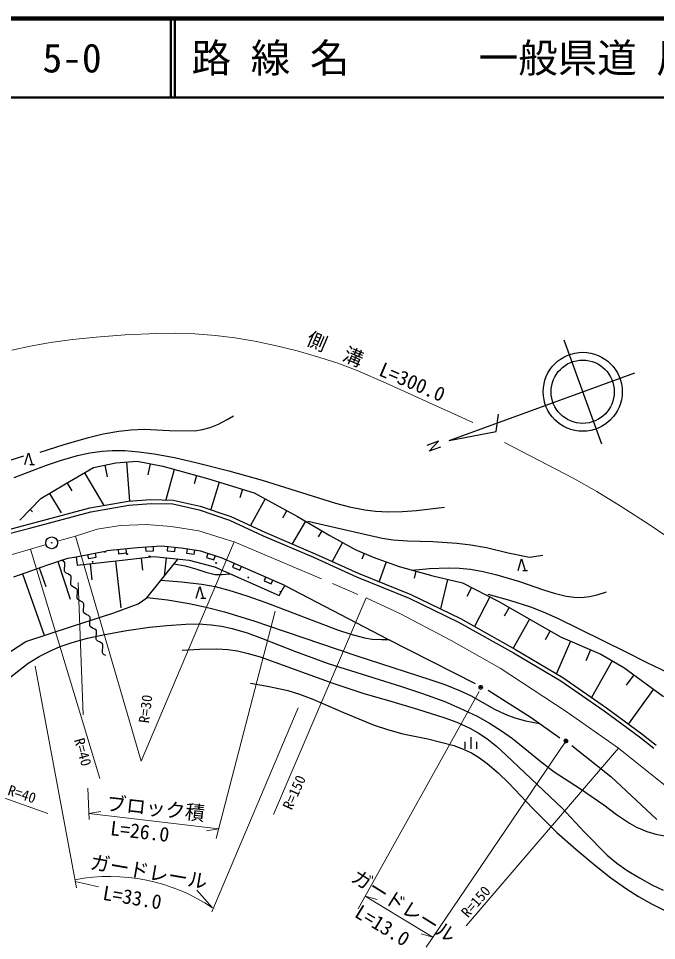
# Model space of a CAD drawing. Units: millimetres, scale not verified. Extents: x 40000 to 680000, y 20000 to 380000.
# Drawn here: x 158469 to 239244, y 263329 to 380000 of the extents above; entities that cross this region are included whole.
import ezdxf
from ezdxf.enums import TextEntityAlignment as Align

# ---------------------------------------------------------------- set-up
doc = ezdxf.new("R2010")
doc.units = ezdxf.units.MM
doc.header["$LTSCALE"] = 1000
doc.linetypes.add('CHAIN', pattern=[18.5, 12, -1.5, 3.5, -1.5])
for name, color, linetype, lineweight in [('M-BGD', 7, 'Continuous', 25), ('M-BMK', 2, 'CHAIN', 13), ('M-BMK-SRVR', 3, 'Continuous', 25), ('M-STR-HTXT', 7, 'Continuous', 13), ('M-TTL', 2, 'Continuous', 140), ('M-TTL-LINE', 7, 'Continuous', 50)]:
    doc.layers.add(name, color=color, linetype=linetype, lineweight=lineweight)
doc.layers.add('M-TTL-TXT', color=7, linetype='Continuous')
doc.styles.add('ＭＳ ゴシック', font='')
doc.styles.get('ＭＳ ゴシック').set_extended_font_data('MS Gothic')

msp = doc.modelspace()

# ---------------------------------------------------------------- linework, layer by layer
at = {"layer": 'M-BGD'}
for p, q in [((159296, 323555), (159746, 325055)), ((159746, 325055), (160196, 323555)), ((159896, 323555), (160496, 323555)), ((164430, 321122), (167964, 323184)), ((167964, 323184), (170811, 323773)), ((169388, 323478), (169692, 322009)), ((170811, 323773), (173510, 323969)), ((172161, 323871), (172520, 318932)), ((173510, 323969), (176750, 323331)), ((175130, 323650), (174858, 322269)), ((176750, 323331), (182418, 321798)), ((166852, 322529), (169288, 318388)), ((178167, 322948), (177121, 319081)), ((181001, 322181), (180713, 321116)), ((161289, 319257), (164430, 321122)), ((164627, 321220), (165210, 320228)), ((182418, 321798), (188308, 319982)), ((183891, 321344), (182813, 317850)), ((162402, 319912), (163860, 317433)), ((186835, 320436), (186499, 319347)), ((188308, 319982), (193805, 316988)), ((158639, 316509), (161289, 319257)), ((167507, 318079), (172365, 318921)), ((172365, 318921), (175246, 319114)), ((172425, 318424), (175259, 318614)), ((175246, 319114), (178066, 319064)), ((175259, 318614), (178007, 318565)), ((178007, 318565), (181345, 317829)), ((178066, 319064), (181481, 318311)), ((189682, 319234), (187830, 315833)), ((159780, 316011), (167507, 318079)), ((159909, 315528), (167615, 317590)), ((159964, 317883), (160264, 317594)), ((167615, 317590), (172425, 318424)), ((181345, 317829), (185173, 316504)), ((181481, 318311), (185360, 316968)), ((192431, 317737), (191910, 316780)), ((185173, 316504), (189443, 314540)), ((185360, 316968), (189646, 314998)), ((194823, 316387), (193125, 313509)), ((193805, 316988), (197879, 314583)), ((153940, 314458), (159780, 316011)), ((154075, 313977), (159909, 315528)), ((196860, 315185), (196397, 314401)), ((189443, 314540), (195811, 311817)), ((189646, 314998), (196012, 312274)), ((197879, 314583), (201111, 312798)), ((173504, 313019), (169675, 312627)), ((171092, 312772), (171143, 312274)), ((172138, 312376), (172087, 312874)), ((176596, 313215), (173504, 313019)), ((174551, 313086), (174582, 312587)), ((175580, 312650), (175549, 313149)), ((179050, 312970), (176596, 313215)), ((177325, 313143), (177276, 312645)), ((178271, 312546), (178320, 313043)), ((181553, 312577), (179050, 312970)), ((179808, 312851), (179730, 312357)), ((180718, 312202), (180795, 312696)), ((199495, 313691), (198175, 311300)), ((201111, 312798), (203369, 311817)), ((162179, 310878), (164731, 311713)), ((164731, 311713), (165762, 311860)), ((165762, 311860), (169675, 312627)), ((165762, 311860), (165909, 310829)), ((167228, 312147), (167324, 311656)), ((167324, 311656), (168305, 311849)), ((168305, 311849), (168209, 312339)), ((171143, 312274), (172138, 312376)), ((171602, 311467), (175627, 311909)), ((174007, 311729), (174177, 310203)), ((174582, 312587), (175580, 312650)), ((174725, 306700), (178679, 311607)), ((175627, 311909), (180093, 311467)), ((177153, 311758), (176922, 309427)), ((177276, 312645), (178271, 312546)), ((179730, 312357), (180718, 312202)), ((184253, 311694), (181553, 312577)), ((182428, 312291), (182272, 311816)), ((182272, 311816), (183222, 311505)), ((183222, 311505), (183378, 311980)), ((192204, 308258), (184253, 311694)), ((195811, 311817), (201259, 309363)), ((196012, 312274), (201455, 309823)), ((202240, 312307), (201931, 311595)), ((203369, 311817), (206657, 310639)), ((221715, 310136), (222165, 311636)), ((222165, 311636), (222615, 310136)), ((157891, 309345), (162179, 310878)), ((161107, 310495), (161948, 308141)), ((163455, 311295), (165015, 306525)), ((164130, 311337), (163912, 311445)), ((164279, 311197), (164130, 311337)), ((164327, 311093), (164279, 311197)), ((164288, 310278), (164339, 310889)), ((164339, 310889), (164327, 311093)), ((165909, 310829), (171602, 311467)), ((167529, 311009), (167754, 308979)), ((170768, 311369), (171427, 305442)), ((180093, 311467), (183271, 310614)), ((183271, 310614), (191467, 306982)), ((185781, 311033), (185583, 310574)), ((185583, 310574), (186501, 310178)), ((186501, 310178), (186699, 310637)), ((205013, 311228), (204124, 308746)), ((206657, 310639), (210928, 309461)), ((158963, 309728), (161745, 301948)), ((164299, 310074), (164288, 310278)), ((164347, 309971), (164299, 310074)), ((164496, 309831), (164347, 309971)), ((164714, 309722), (164496, 309831)), ((164932, 309614), (164714, 309722)), ((165081, 309474), (164932, 309614)), ((165129, 309371), (165081, 309474)), ((165141, 309167), (165129, 309371)), ((189757, 309316), (189559, 308857)), ((201259, 309363), (207940, 306669)), ((201455, 309823), (208143, 307126)), ((208793, 310050), (208555, 309190)), ((210928, 309461), (214658, 308577)), ((222315, 310136), (222915, 310136)), ((165090, 308556), (165141, 309167)), ((165101, 308352), (165090, 308556)), ((165149, 308248), (165101, 308352)), ((165298, 308108), (165149, 308248)), ((165516, 308000), (165298, 308108)), ((180970, 306636), (181420, 308136)), ((181420, 308136), (181870, 306636)), ((189559, 308857), (190477, 308460)), ((190477, 308460), (190675, 308919)), ((191467, 306982), (192204, 308258)), ((192204, 308258), (205246, 301483)), ((212793, 309019), (211909, 305288)), ((214658, 308577), (219271, 306221)), ((165734, 307892), (165516, 308000)), ((165883, 307752), (165734, 307892)), ((165931, 307648), (165883, 307752)), ((165892, 306833), (165943, 307444)), ((165943, 307444), (165931, 307648)), ((208143, 307126), (214405, 304070)), ((215811, 307988), (215246, 306882)), ((165903, 306629), (165892, 306833)), ((165951, 306526), (165903, 306629)), ((166100, 306386), (165951, 306526)), ((166318, 306278), (166100, 306386)), ((166536, 306169), (166318, 306278)), ((166685, 306029), (166536, 306169)), ((166733, 305926), (166685, 306029)), ((166694, 305111), (166745, 305722)), ((166745, 305722), (166733, 305926)), ((170553, 304786), (173645, 305915)), ((173645, 305915), (174725, 306700)), ((181570, 306636), (182170, 306636)), ((207940, 306669), (214173, 303626)), ((218118, 306810), (216205, 303064)), ((219271, 306221), (227069, 301755)), ((165203, 303068), (170553, 304786)), ((166705, 304907), (166694, 305111)), ((166753, 304803), (166705, 304907)), ((166902, 304663), (166753, 304803)), ((167120, 304555), (166902, 304663)), ((167338, 304447), (167120, 304555)), ((220571, 305477), (219939, 304374)), ((167487, 304307), (167338, 304447)), ((167535, 304203), (167487, 304307)), ((167496, 303389), (167547, 303999)), ((167507, 303184), (167496, 303389)), ((167547, 303999), (167535, 304203)), ((214173, 303626), (221136, 299737)), ((214405, 304070), (221385, 300170)), ((223170, 303988), (221081, 300340)), ((159388, 301184), (165203, 303068)), ((167555, 303081), (167507, 303184)), ((167704, 302941), (167555, 303081)), ((167922, 302833), (167704, 302941)), ((168140, 302725), (167922, 302833)), ((168289, 302584), (168140, 302725)), ((168337, 302481), (168289, 302584)), ((168297, 301666), (168349, 302277)), ((168349, 302277), (168337, 302481)), ((225769, 302500), (225138, 301397)), ((156639, 299368), (159388, 301184)), ((168309, 301462), (168297, 301666)), ((168357, 301358), (168309, 301462)), ((168506, 301218), (168357, 301358)), ((168724, 301110), (168506, 301218)), ((168942, 301002), (168724, 301110)), ((205246, 301483), (216265, 295860)), ((228345, 301203), (226573, 297109)), ((227069, 301755), (232173, 299547)), ((169091, 300862), (168942, 301002)), ((169139, 300759), (169091, 300862)), ((169099, 299944), (169150, 300554)), ((169111, 299739), (169099, 299944)), ((169150, 300554), (169139, 300759)), ((221385, 300170), (227394, 296624)), ((230897, 300099), (230307, 298735)), ((169159, 299636), (169111, 299739)), ((169308, 299496), (169159, 299636)), ((169526, 299388), (169308, 299496)), ((221136, 299737), (227124, 296203)), ((233645, 298712), (231027, 294091)), ((232173, 299547), (235118, 297878)), ((235118, 297878), (240124, 294228)), ((227394, 296624), (232906, 292781)), ((236369, 296965), (235410, 295650)), ((227124, 296203), (232614, 292375)), ((217921, 295001), (223382, 291566)), ((238872, 295140), (235651, 290722)), ((232614, 292375), (237081, 289086)), ((232906, 292781), (237383, 289485)), ((223382, 291566), (227001, 288989)), ((237383, 289485), (239205, 288057)), ((214965, 288474), (214965, 287574)), ((215715, 289074), (215715, 287574)), ((216465, 288474), (216465, 287574)), ((237081, 289086), (238897, 287663)), ((228535, 288007), (233443, 284081)), ((233443, 284081), (239283, 278633))]:
    msp.add_line(p, q, dxfattribs=at)
for points in [[(161212, 325106), (164261, 326097), (167334, 326985), (169200, 327426), (171166, 327776), (172758, 327954), (174369, 328022), (177571, 327864), (180785, 327839), (181753, 327978), (182718, 328234), (183813, 328686), (184883, 329250), (185676, 329707)], [(126921, 297403), (127038, 299222), (127260, 301010), (127519, 302171), (127854, 303183), (128339, 304276), (128919, 305333), (129806, 306690), (130787, 308006), (131940, 309397), (133162, 310714), (134361, 311856), (135737, 313018), (137645, 314476), (139778, 315967), (142207, 317540), (144780, 319078), (146739, 320125), (148905, 321159), (150807, 321950), (153064, 322765), (159143, 324646)], [(157932, 321918), (162039, 323487), (163938, 324128), (165935, 324690), (167503, 325031), (169085, 325259), (170321, 325340), (171921, 325326), (173722, 325184), (175654, 324919), (178211, 324441), (180940, 323820), (185090, 322760), (189324, 321573), (198613, 318677), (200361, 318227), (202323, 317843), (203681, 317675), (205279, 317587), (207083, 317609), (208852, 317733), (212410, 318175)], [(195090, 316375), (204516, 314226), (205916, 314027), (207708, 313894), (210912, 313801), (213953, 313612), (215734, 313400), (217703, 313059), (220447, 312395), (223158, 311850), (224845, 312080)], [(178181, 310989), (179554, 310723), (181064, 310321), (182211, 309930), (183370, 309655), (184241, 309626), (185247, 309713), (185294, 309718)], [(208291, 310188), (210493, 310389), (212891, 310496), (214286, 310456), (215696, 310312), (217275, 310036), (219030, 309614), (221890, 308748), (224926, 307721), (226262, 307289), (227818, 306902), (228808, 306769), (229736, 306748), (230736, 306842), (231728, 307058), (232909, 307447)], [(176509, 308915), (179110, 308723), (181691, 308422), (183360, 308114), (185105, 307676), (187400, 306958), (189794, 306093), (198861, 302653), (200524, 302094), (202261, 301618), (203244, 301473), (204442, 301410), (205402, 301404)], [(217903, 307137), (220610, 306391), (223276, 305543), (224899, 304918), (226722, 304101), (235370, 299877), (238003, 298510), (240667, 297254), (241804, 296890), (242983, 296640), (243876, 296537), (244895, 296554), (245468, 296691), (245861, 296877), (247045, 297858)], [(174746, 306726), (177330, 306422), (180081, 305988), (182230, 305520), (184552, 304906), (188257, 303771), (192241, 302438), (201323, 299341), (210559, 296362), (212460, 295724), (214317, 294987), (215694, 294320), (217264, 293438), (218658, 292650), (220179, 291924), (221309, 291515), (222663, 291147), (224443, 290810)], [(156734, 296108), (159720, 298427), (161087, 299266), (162507, 300005), (163766, 300537), (165282, 301052), (167216, 301578), (169214, 302013), (172165, 302544), (175069, 302964), (177254, 303207), (179651, 303367), (181256, 303383), (182855, 303296), (184155, 303118), (185522, 302818), (187443, 302246), (189252, 301597), (193531, 299912), (197660, 298392), (206975, 295491), (209633, 294606), (212444, 293557), (214350, 292748), (216521, 291706), (218101, 290835), (219628, 289880), (221015, 288887), (222573, 287632), (224416, 286092), (226276, 284672), (229469, 282621), (232565, 280488), (234162, 279276), (235821, 278163), (236713, 277681), (238008, 277133), (239162, 276785), (240268, 276567)], [(179178, 300075), (181398, 300213), (183602, 300241), (184989, 300151), (186187, 299978), (187543, 299670), (189076, 299210), (198247, 295876), (202044, 294651), (205730, 293566), (208994, 292626), (212427, 291522), (213949, 290943), (215593, 290198), (216642, 289622), (217768, 288874), (219014, 287880), (220203, 286801), (227277, 280091), (230107, 277061), (232990, 274142), (234231, 273135), (235537, 272207), (237071, 271249), (238642, 270388), (240091, 269703)], [(187837, 295887), (190209, 295470), (192549, 294948), (194060, 294495), (195744, 293872), (199600, 292185), (203498, 290590), (205206, 290026), (207145, 289500), (210271, 288832), (213584, 288011), (214698, 287602), (215811, 287071), (216828, 286452), (217798, 285742), (219176, 284556), (220526, 283253), (223555, 280065), (226606, 277012), (229005, 274894), (231580, 272759), (233476, 271284), (235432, 269891), (236946, 268915), (238600, 267974), (240391, 267079)]]:
    msp.add_lwpolyline(points, dxfattribs=at)
for centre in [(169419, 312512), (172234, 312231), (175048, 311949), (167871, 311245), (183491, 311105), (187572, 309275), (191653, 307446)]:
    msp.add_circle(centre, 50, dxfattribs=at)
at = {"layer": 'M-BMK'}
for p, q in [((165694, 314505), (168430, 315364)), ((168430, 315364), (171375, 315855)), ((171375, 315855), (174688, 315977)), ((174688, 315977), (177817, 315732)), ((177817, 315732), (181314, 315180)), ((181314, 315180), (184382, 314198)), ((163402, 313858), (165694, 314505)), ((184382, 314198), (185793, 313769)), ((157657, 312175), (159989, 312850)), ((159989, 312850), (161961, 313439)), ((185793, 313769), (202486, 306676)), ((202486, 306676), (206762, 304719)), ((206762, 304719), (213265, 301284)), ((213265, 301284), (219462, 297787)), ((219462, 297787), (227799, 292326)), ((227799, 292326), (234425, 287664)), ((234425, 287664), (247374, 277295))]:
    msp.add_line(p, q, dxfattribs=at)
at = {"layer": 'M-BMK-SRVR'}
for p, q in [((227503, 339343), (232288, 326186)), ((212979, 326613), (236474, 335156)), ((218960, 327724), (219216, 329945)), ((212979, 326613), (218960, 327724)), ((211636, 326512), (210182, 325975)), ((210455, 325231), (211636, 326512)), ((211905, 325758), (210455, 325231))]:
    msp.add_line(p, q, dxfattribs=at)
for centre, radius in [((229895, 332764), 5000), ((229895, 332764), 4000), ((162680, 313654), 750), ((162680, 313654), 30)]:
    msp.add_circle(centre, radius, dxfattribs=at)
at = {"layer": 'M-STR-HTXT'}
for p, q in [((165694, 314505), (174013, 286038)), ((159989, 312850), (168780, 283817)), ((174013, 286038), (185793, 313769)), ((166028, 308618), (166642, 291900)), ((202486, 306676), (190749, 279259)), ((183501, 276249), (190961, 304994)), ((160591, 298028), (165822, 269987)), ((216795, 294854), (201457, 267323)), ((193890, 292784), (182947, 266970)), ((134299, 289353), (162201, 279405)), ((227762, 288566), (210059, 262488)), ((234425, 287664), (215164, 265178)), ((167255, 282621), (167409, 278633)), ((167379, 279400), (168918, 279641)), ((167379, 279400), (183817, 277464)), ((183817, 277464), (182278, 277223)), ((168591, 270122), (165670, 270806)), ((183026, 267473), (181030, 269713)), ((202366, 268954), (203867, 268537)), ((202366, 268954), (210932, 263773)), ((210932, 263773), (209431, 264190))]:
    msp.add_line(p, q, dxfattribs=at)
for points in [[(157618, 338032), (159964, 338549), (162527, 339005), (165313, 339384), (168297, 339683), (171981, 339958), (175979, 340146), (178379, 340172), (180811, 340091), (183403, 339882), (185847, 339579), (188413, 339151), (191155, 338581), (193750, 337941), (196638, 337116), (198917, 336365), (201332, 335453), (205004, 333867), (208639, 332188), (215971, 328872)], [(219977, 326357), (228676, 321842), (231678, 320132), (234753, 318258), (238447, 315866), (242149, 313344)]]:
    msp.add_lwpolyline(points, dxfattribs=at)
for centre, radius in [((216986, 295363), 250), ((216986, 295363), 150), ((216986, 295363), 50), ((227762, 288566), 250), ((227762, 288566), 150), ((227762, 288566), 50)]:
    msp.add_circle(centre, radius, dxfattribs=at)
msp.add_arc((170041, 248205), 23235, 56.024, 100.98288, dxfattribs=at)
at = {"layer": 'M-TTL'}
msp.add_line((680000, 380000), (40000, 380000), dxfattribs=at)
at = {"layer": 'M-TTL-LINE'}
for p, q in [((177750, 380000), (177750, 370000)), ((178250, 380000), (178250, 370000)), ((40000, 370000), (680000, 370000))]:
    msp.add_line(p, q, dxfattribs=at)

# ---------------------------------------------------------------- texts
at = {"layer": 'M-STR-HTXT', "style": 'ＭＳ ゴシック'}
for s, height, rotation, p in [('側\u3000溝\u3000L=300.0', 1833, 336.9, (194540, 338292)), ('R=30', 1320, 82.8, (175379, 290728)), ('R=40', 1320, 285.8, (165124, 288617)), ('R=150', 1320, 66, (193426, 279602)), ('R=40', 1320, 341.6, (156891, 281426)), ('ブロック積', 1833, 353.8, (169479, 279289)), ('L=26.0', 1833, 353.3, (169956, 276126)), ('ガードレール', 1833, 350.1, (167338, 271879)), ('ガードレール', 1833, 327.9, (200132, 270466)), ('L=33.0', 1833, 350.4, (168954, 267959)), ('R=150', 1320, 48.9, (215675, 265868)), ('L=13.0', 1833, 328.6, (200595, 265939))]:
    msp.add_text(s, height=height, rotation=rotation, dxfattribs=at).set_placement(p, align=Align.BOTTOM_LEFT)
at = {"layer": 'M-TTL-TXT', "style": 'ＭＳ ゴシック'}
for s, p in [('路 線 名', (180380, 375000)), ('一般県道 周東田布施線', (216734, 375000)), ('5-0', (161521, 375000))]:
    msp.add_text(s, height=3666, dxfattribs=at).set_placement(p, align=Align.MIDDLE_LEFT)

doc.saveas('drawing.dxf')
